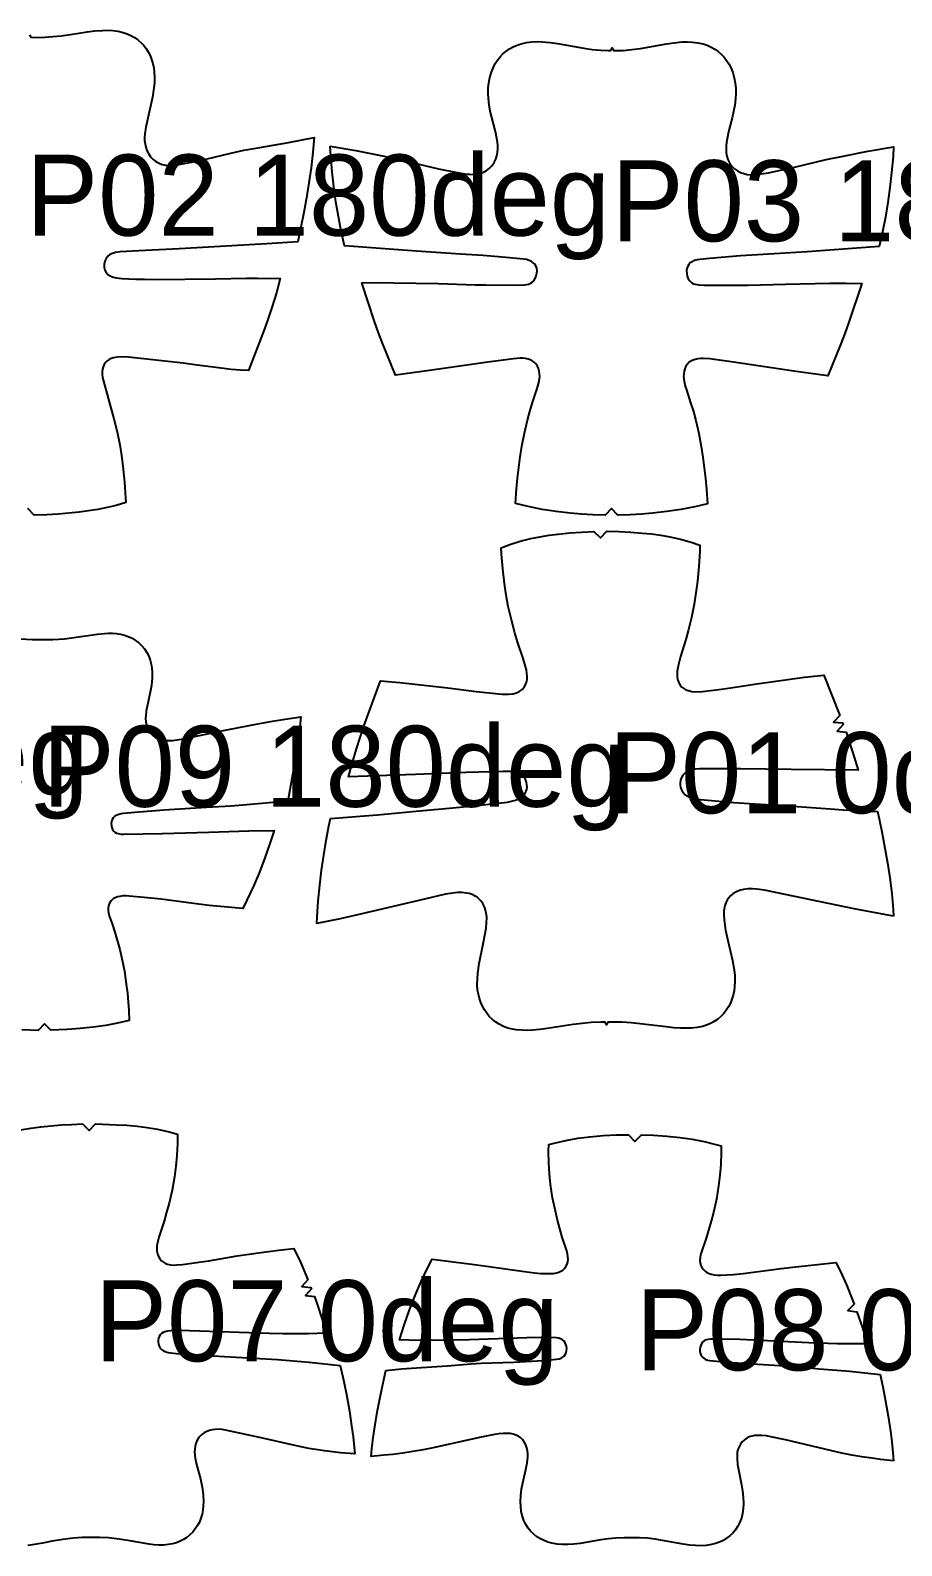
# Model space of a CAD drawing. Header units: millimetres. Extents: x 0 to 2016, y 0 to 4064.
# Drawn here: x 1296 to 1565, y 2072.5 to 2540.2 of the extents above; entities that cross this region are included whole.
import ezdxf

# ---------------------------------------------------------------- set-up
doc = ezdxf.new("R2010")
doc.units = ezdxf.units.MM
doc.layers.add('ANNOTATION', color=3, linetype='Continuous')
doc.layers.add('PIECES', color=5, linetype='Continuous')

msp = doc.modelspace()

# ---------------------------------------------------------------- linework, layer by layer
at = {"layer": 'PIECES'}
for points in [[(1295.78, 2538.83), (1296.18, 2538.03), (1297.72, 2538.01), (1300.47, 2538.08), (1302.99, 2538.24), (1305.5, 2538.48), (1308.38, 2538.88), (1313.58, 2539.69), (1315.92, 2539.98), (1318.27, 2540.15), (1319.88, 2540.18), (1321.48, 2540.1), (1323.07, 2539.9), (1324.64, 2539.55), (1325.87, 2539.14), (1327.05, 2538.62), (1328.17, 2537.99), (1329.23, 2537.24), (1330.16, 2536.43), (1331, 2535.52), (1331.75, 2534.54), (1332.41, 2533.5), (1332.97, 2532.39), (1333.46, 2531.16), (1333.83, 2529.89), (1334.11, 2528.6), (1334.28, 2527.29), (1334.36, 2525.66), (1334.31, 2524.02), (1334.16, 2522.39), (1333.71, 2519.55), (1331.63, 2510.33), (1331.34, 2508.23), (1331.28, 2507.19), (1331.3, 2506.15), (1331.42, 2505.12), (1331.63, 2504.11), (1331.97, 2503.13), (1332.49, 2502.11), (1333.15, 2501.18), (1333.95, 2500.36), (1334.8, 2499.71), (1335.74, 2499.18), (1336.74, 2498.8), (1337.79, 2498.56), (1338.81, 2498.48), (1339.83, 2498.51), (1341.87, 2498.78), (1346.31, 2499.61), (1350.14, 2500.46), (1357.95, 2502.29), (1361.96, 2503.15), (1366.84, 2504.04), (1375.67, 2505.57), (1383.61, 2507.1), (1383.24, 2502.56), (1382.7, 2497.69), (1382.03, 2493.08), (1381.27, 2488.48), (1380.44, 2483.96), (1379.54, 2479.44), (1378.55, 2474.89), (1369.05, 2474.24), (1341.92, 2472.7), (1329.55, 2472.15), (1323.74, 2471.78), (1322.34, 2471.57), (1321.69, 2471.4), (1321.07, 2471.16), (1320.49, 2470.84), (1319.97, 2470.43), (1319.41, 2469.74), (1319.03, 2468.93), (1318.82, 2467.98), (1318.83, 2467), (1319.01, 2466.2), (1319.37, 2465.46), (1319.93, 2464.85), (1320.62, 2464.4), (1321.58, 2464.03), (1322.59, 2463.81), (1324.24, 2463.61), (1328.57, 2463.41), (1331.24, 2463.34), (1334.33, 2463.32), (1353.19, 2463.49), (1362.77, 2463.69), (1366.11, 2463.7), (1373.17, 2463.55), (1371.95, 2459.2), (1370.56, 2454.68), (1369.41, 2451.2), (1368.18, 2447.74), (1363.35, 2435.14), (1360.92, 2435.28), (1358.03, 2435.52), (1354.93, 2435.89), (1347.5, 2436.88), (1343.16, 2437.42), (1326.26, 2439.28), (1324.23, 2439.38), (1322.96, 2439.33), (1321.7, 2439.12), (1320.98, 2438.88), (1320.3, 2438.56), (1319.69, 2438.14), (1319.16, 2437.61), (1318.75, 2436.99), (1318.46, 2436.32), (1318.27, 2435.6), (1318.19, 2434.86), (1318.19, 2434.1), (1318.31, 2433.01), (1318.55, 2431.93), (1321.82, 2420.26), (1322.82, 2416.28), (1323.64, 2412.25), (1324.15, 2408.96), (1324.55, 2405.66), (1325.05, 2400.72), (1325.42, 2395.78), (1325.48, 2394.46), (1322.48, 2393.57), (1319.68, 2392.87), (1316.85, 2392.29), (1313.98, 2391.84), (1311.1, 2391.5), (1304.64, 2390.9), (1301.07, 2390.67), (1297.2, 2390.57), (1295.21, 2392.58)], [(1293.07, 2352.34), (1296.59, 2352.17), (1303, 2352.2), (1306.52, 2352.41), (1309.42, 2352.75), (1316.71, 2353.85), (1318.93, 2354.05), (1320.17, 2354.1), (1321.4, 2354.08), (1322.63, 2353.99), (1323.85, 2353.81), (1325.04, 2353.52), (1326.25, 2353.1), (1327.4, 2352.56), (1328.48, 2351.9), (1329.49, 2351.13), (1330.42, 2350.24), (1331.25, 2349.25), (1331.96, 2348.17), (1332.55, 2347.02), (1333, 2345.83), (1333.34, 2344.6), (1333.55, 2343.34), (1333.65, 2342.06), (1333.64, 2340.52), (1333.5, 2338.98), (1333.29, 2337.46), (1332.4, 2332.92), (1331.81, 2330.14), (1331.64, 2328.73), (1331.61, 2327.76), (1331.68, 2326.79), (1331.85, 2325.84), (1332.14, 2324.92), (1332.57, 2324.03), (1333.12, 2323.21), (1333.81, 2322.51), (1334.61, 2321.94), (1335.48, 2321.52), (1336.41, 2321.22), (1337.37, 2321.04), (1338.67, 2320.96), (1339.98, 2321.02), (1341.28, 2321.18), (1343.42, 2321.56), (1352.6, 2323.49), (1357.16, 2324.41), (1366.22, 2326.13), (1370.72, 2326.94), (1374.71, 2327.59), (1379.49, 2328.32), (1379.18, 2325.28), (1378.79, 2321.95), (1378.34, 2318.63), (1377.6, 2313.94), (1376.78, 2309.26), (1375.49, 2302.23), (1362.81, 2301.14), (1357.92, 2300.78), (1350.4, 2300.34), (1337.19, 2299.48), (1328.31, 2298.81), (1324.8, 2298.45), (1324.08, 2298.34), (1323.36, 2298.18), (1322.68, 2297.93), (1322.1, 2297.6), (1321.61, 2297.16), (1321.23, 2296.62), (1321.02, 2296), (1320.97, 2295.34), (1321.03, 2294.67), (1321.16, 2294.1), (1321.37, 2293.56), (1321.69, 2293.08), (1322.12, 2292.71), (1322.62, 2292.44), (1323.17, 2292.26), (1324.02, 2292.13), (1324.88, 2292.1), (1336.7, 2292.33), (1351.07, 2292.71), (1363.41, 2293.11), (1371.24, 2293.26), (1369.98, 2289.19), (1368.44, 2284.76), (1366.75, 2280.39), (1364.88, 2276.01), (1362.86, 2271.7), (1361.56, 2269.16), (1359.26, 2269.32), (1354.7, 2269.72), (1351.24, 2270.07), (1344.79, 2270.85), (1336.41, 2271.98), (1331.19, 2272.55), (1326.48, 2272.98), (1325.51, 2273.02), (1324.55, 2273.01), (1323.6, 2272.89), (1322.9, 2272.72), (1322.23, 2272.46), (1321.62, 2272.1), (1321.09, 2271.63), (1320.69, 2271.11), (1320.39, 2270.54), (1320.18, 2269.93), (1320.07, 2269.28), (1320.04, 2268.63), (1320.13, 2267.76), (1320.33, 2266.91), (1320.6, 2266.08), (1321.24, 2264.43), (1322.1, 2261.88), (1323.6, 2256.49), (1324.29, 2253.67), (1325.05, 2249.76), (1325.63, 2245.81), (1325.96, 2243.03), (1326.21, 2240.25), (1326.37, 2237.69), (1326.48, 2234.55), (1322.91, 2233.71), (1319.35, 2233.05), (1315.36, 2232.5), (1311.35, 2232.1), (1307.39, 2231.8), (1302.37, 2231.55), (1300.36, 2233.54), (1298.38, 2231.53), (1293.35, 2231.74)], [(1293.01, 2200.85), (1296.13, 2201.39), (1299.27, 2201.81), (1302.42, 2202.12), (1305.58, 2202.35), (1308.75, 2202.53), (1312.11, 2202.67), (1314.12, 2200.68), (1316.1, 2202.69), (1322.63, 2202.43), (1325.8, 2202.23), (1328.95, 2201.95), (1332.1, 2201.56), (1335.22, 2201.04), (1338.83, 2200.25), (1341.42, 2199.55), (1341.4, 2196.63), (1341.22, 2192.89), (1340.92, 2189.61), (1340.49, 2186.34), (1339.75, 2182.23), (1338.82, 2178.17), (1338.09, 2175.42), (1337.27, 2172.7), (1335.67, 2167.7), (1335.22, 2165.99), (1335.07, 2165.13), (1335.01, 2164.26), (1335.06, 2163.38), (1335.24, 2162.53), (1335.55, 2161.72), (1336, 2160.99), (1336.5, 2160.44), (1337.07, 2159.98), (1337.7, 2159.61), (1338.39, 2159.35), (1339.28, 2159.17), (1340.2, 2159.11), (1341.12, 2159.13), (1342.98, 2159.28), (1348, 2159.96), (1351.15, 2160.45), (1359.9, 2161.94), (1364.28, 2162.6), (1368.67, 2163.18), (1373.58, 2163.78), (1377.33, 2164.17), (1379.37, 2159.96), (1381.29, 2155.6), (1381.71, 2154.55), (1379.85, 2152.46), (1382.64, 2152.23), (1382.82, 2151.77), (1380.91, 2149.73), (1383.69, 2149.42), (1384.65, 2146.77), (1386.09, 2142.31), (1387.3, 2138.06), (1381.78, 2137.89), (1378.25, 2137.85), (1373.99, 2137.88), (1369.74, 2137.98), (1345.15, 2138.81), (1342.44, 2138.87), (1339.35, 2138.82), (1338.4, 2138.74), (1337.48, 2138.52), (1336.97, 2138.29), (1336.5, 2137.98), (1336.11, 2137.58), (1335.79, 2137.08), (1335.58, 2136.52), (1335.47, 2135.93), (1335.45, 2135.28), (1335.54, 2134.65), (1335.75, 2134.04), (1336.09, 2133.49), (1336.54, 2133.01), (1337.08, 2132.63), (1337.8, 2132.3), (1338.57, 2132.09), (1339.37, 2131.97), (1341.09, 2131.81), (1342.82, 2131.72), (1348.79, 2131.3), (1365.02, 2130.4), (1372.31, 2129.91), (1382.04, 2129.11), (1391.68, 2128.14), (1392.83, 2123.12), (1393.72, 2118.61), (1394.5, 2114.03), (1395.17, 2109.44), (1395.62, 2106.11), (1396.22, 2100.82), (1396.22, 2100.82), (1391.76, 2101.15), (1386.83, 2101.74), (1382.02, 2102.54), (1377.25, 2103.51), (1367.29, 2105.75), (1356.24, 2108.17), (1355.2, 2108.32), (1354.15, 2108.41), (1353.1, 2108.4), (1352.19, 2108.29), (1351.31, 2108.08), (1350.46, 2107.76), (1349.66, 2107.34), (1348.93, 2106.8), (1348.34, 2106.2), (1347.84, 2105.54), (1347.43, 2104.81), (1347.12, 2104.04), (1346.89, 2103.16), (1346.76, 2102.26), (1346.73, 2101.35), (1346.78, 2100.44), (1346.9, 2099.52), (1347.32, 2097.52), (1348.51, 2093.08), (1349.04, 2090.59), (1349.34, 2088.34), (1349.44, 2086.08), (1349.4, 2084.78), (1349.26, 2083.49), (1349.02, 2082.22), (1348.66, 2080.97), (1348.19, 2079.8), (1347.62, 2078.69), (1346.93, 2077.65), (1346.13, 2076.68), (1345.24, 2075.8), (1344.29, 2075.05), (1343.28, 2074.4), (1342.21, 2073.86), (1341.09, 2073.42), (1339.93, 2073.09), (1338.51, 2072.83), (1337.07, 2072.7), (1335.63, 2072.7), (1334.18, 2072.78), (1332.73, 2072.94), (1329.7, 2073.43), (1326.69, 2074), (1323.42, 2074.52), (1320.13, 2074.88), (1317.38, 2075.02), (1312.02, 2075), (1309.28, 2074.83), (1305.99, 2074.44), (1302.73, 2073.89), (1299.72, 2073.29), (1296.69, 2072.77), (1295.25, 2072.6)]]:
    msp.add_lwpolyline(points, dxfattribs=at)
for points in [[(1388.61, 2504.45), (1396.52, 2503.05), (1404.71, 2501.45), (1409.44, 2500.44), (1422.06, 2497.47), (1427.22, 2496.36), (1429.55, 2495.96), (1430.62, 2495.82), (1431.69, 2495.74), (1432.76, 2495.73), (1433.82, 2495.83), (1434.86, 2496.05), (1435.86, 2496.4), (1436.8, 2496.89), (1437.66, 2497.51), (1438.51, 2498.36), (1439.21, 2499.34), (1439.73, 2500.43), (1440.05, 2501.44), (1440.24, 2502.49), (1440.31, 2503.55), (1440.29, 2504.62), (1440.19, 2505.69), (1440.03, 2506.76), (1439.57, 2508.96), (1438.45, 2513.31), (1438.01, 2515.24), (1437.67, 2517.18), (1437.44, 2519.14), (1437.36, 2520.76), (1437.38, 2522.38), (1437.54, 2524), (1437.85, 2525.65), (1438.32, 2527.26), (1438.96, 2528.82), (1439.55, 2529.93), (1440.23, 2530.98), (1441, 2531.96), (1441.86, 2532.87), (1442.81, 2533.69), (1443.89, 2534.45), (1445.04, 2535.09), (1446.25, 2535.62), (1447.5, 2536.04), (1449.13, 2536.41), (1450.78, 2536.61), (1452.44, 2536.68), (1454.11, 2536.63), (1456.44, 2536.41), (1458.76, 2536.07), (1466.84, 2534.62), (1469.48, 2534.25), (1472.14, 2534.01), (1474.42, 2533.95), (1475.19, 2533.97), (1475.59, 2534.77), (1475.99, 2533.97), (1476.77, 2533.95), (1479.05, 2534), (1481.7, 2534.23), (1484.34, 2534.6), (1492.42, 2536.02), (1494.75, 2536.36), (1497.08, 2536.58), (1498.75, 2536.62), (1500.41, 2536.55), (1502.06, 2536.34), (1503.68, 2535.97), (1504.94, 2535.55), (1506.14, 2535.02), (1507.29, 2534.37), (1508.37, 2533.6), (1509.32, 2532.78), (1510.17, 2531.87), (1510.94, 2530.89), (1511.62, 2529.84), (1512.21, 2528.72), (1512.84, 2527.17), (1513.31, 2525.56), (1513.62, 2523.9), (1513.77, 2522.29), (1513.79, 2520.67), (1513.7, 2519.05), (1513.47, 2517.09), (1513.12, 2515.14), (1512.68, 2513.21), (1511.55, 2508.87), (1511.08, 2506.67), (1510.92, 2505.6), (1510.82, 2504.53), (1510.79, 2503.46), (1510.86, 2502.4), (1511.05, 2501.35), (1511.36, 2500.34), (1511.89, 2499.25), (1512.58, 2498.26), (1513.43, 2497.41), (1514.29, 2496.79), (1515.23, 2496.3), (1516.23, 2495.95), (1517.27, 2495.72), (1518.33, 2495.62), (1519.4, 2495.63), (1520.47, 2495.71), (1521.53, 2495.84), (1523.86, 2496.24), (1526.18, 2496.71), (1531.88, 2497.99), (1541.66, 2500.28), (1546.39, 2501.27), (1554.58, 2502.84), (1562.5, 2504.23), (1562.33, 2501.21), (1561.9, 2496.26), (1561.37, 2491.64), (1560.72, 2487.05), (1559.96, 2482.51), (1559.08, 2477.99), (1558.06, 2473.41), (1535.83, 2471.84), (1522.19, 2471.02), (1515.24, 2470.57), (1505.72, 2469.79), (1502.67, 2469.49), (1501.84, 2469.34), (1501.03, 2469.11), (1500.27, 2468.76), (1499.75, 2468.39), (1499.31, 2467.94), (1498.96, 2467.41), (1498.69, 2466.69), (1498.59, 2465.93), (1498.63, 2465.16), (1498.79, 2464.32), (1499.1, 2463.53), (1499.57, 2462.82), (1500.19, 2462.25), (1500.69, 2461.98), (1501.23, 2461.79), (1502.38, 2461.6), (1504.05, 2461.49), (1514.47, 2461.52), (1517.62, 2461.56), (1529.14, 2461.86), (1542.86, 2462.12), (1547.85, 2462.13), (1552.69, 2462.07), (1548.71, 2450.13), (1547.47, 2446.59), (1546.26, 2443.45), (1542.23, 2433.55), (1531.72, 2435.02), (1513.75, 2437.64), (1505.77, 2438.75), (1503.75, 2438.89), (1502.89, 2438.88), (1502.04, 2438.8), (1501.21, 2438.63), (1500.28, 2438.28), (1499.44, 2437.75), (1498.85, 2437.16), (1498.38, 2436.48), (1498.02, 2435.72), (1497.81, 2434.94), (1497.7, 2434.15), (1497.68, 2433.35), (1497.74, 2432.54), (1497.92, 2431.43), (1498.2, 2430.33), (1498.52, 2429.25), (1499.85, 2425.23), (1500.69, 2422.51), (1501.44, 2419.76), (1502.35, 2415.76), (1503.1, 2411.72), (1503.61, 2408.45), (1504.04, 2405.18), (1504.42, 2401.87), (1504.73, 2398.54), (1505.05, 2394.06), (1501.17, 2393.12), (1496.77, 2392.27), (1492.46, 2391.63), (1488.12, 2391.16), (1484.64, 2390.88), (1481.16, 2390.68), (1477.41, 2390.57), (1475.41, 2392.57), (1473.41, 2390.58), (1469.66, 2390.69), (1466.18, 2390.9), (1462.7, 2391.19), (1458.36, 2391.68), (1454.05, 2392.32), (1449.66, 2393.19), (1445.78, 2394.14), (1446.11, 2398.62), (1446.43, 2401.94), (1446.82, 2405.26), (1447.26, 2408.53), (1447.77, 2411.79), (1448.53, 2415.83), (1449.46, 2419.83), (1450.21, 2422.57), (1451.05, 2425.29), (1452.4, 2429.31), (1452.72, 2430.39), (1453, 2431.49), (1453.19, 2432.6), (1453.25, 2433.4), (1453.23, 2434.21), (1453.12, 2435), (1452.91, 2435.77), (1452.56, 2436.53), (1452.09, 2437.22), (1451.5, 2437.81), (1450.66, 2438.34), (1449.73, 2438.7), (1448.9, 2438.87), (1448.05, 2438.95), (1447.2, 2438.96), (1445.17, 2438.83), (1437.19, 2437.74), (1419.21, 2435.16), (1408.7, 2433.72), (1404.69, 2443.63), (1403.49, 2446.77), (1402.26, 2450.31), (1398.31, 2462.27), (1403.15, 2462.31), (1408.14, 2462.29), (1421.86, 2462), (1433.38, 2461.66), (1436.53, 2461.62), (1446.95, 2461.57), (1448.62, 2461.66), (1449.77, 2461.86), (1450.31, 2462.04), (1450.81, 2462.31), (1451.44, 2462.88), (1451.9, 2463.59), (1452.21, 2464.38), (1452.38, 2465.22), (1452.42, 2465.99), (1452.32, 2466.75), (1452.06, 2467.46), (1451.71, 2468), (1451.27, 2468.45), (1450.74, 2468.82), (1449.99, 2469.17), (1449.18, 2469.4), (1448.35, 2469.56), (1441.68, 2470.19), (1435.78, 2470.67), (1428.84, 2471.14), (1415.19, 2471.99), (1392.97, 2473.62), (1391.96, 2478.2), (1391.1, 2482.72), (1390.35, 2487.26), (1389.71, 2491.86), (1389.19, 2496.48), (1388.77, 2501.44), (1388.61, 2504.45)], [(1562.5, 2266.81), (1555.25, 2268.11), (1550.36, 2269.06), (1529.07, 2273.52), (1522.63, 2274.8), (1520.33, 2275.13), (1518.92, 2275.23), (1517.52, 2275.21), (1516.13, 2275.03), (1515.26, 2274.82), (1514.41, 2274.52), (1513.62, 2274.13), (1512.87, 2273.65), (1512.2, 2273.09), (1511.61, 2272.43), (1511.11, 2271.67), (1510.72, 2270.86), (1510.43, 2270), (1510.24, 2269.11), (1510.13, 2268.2), (1510.08, 2267.28), (1510.15, 2265.65), (1510.36, 2264.04), (1510.65, 2262.44), (1511.35, 2259.25), (1512.74, 2253.15), (1513.25, 2250.19), (1513.44, 2248.46), (1513.51, 2246.73), (1513.43, 2244.99), (1513.26, 2243.7), (1512.98, 2242.42), (1512.6, 2241.18), (1512.11, 2239.97), (1511.52, 2238.84), (1510.83, 2237.77), (1510.05, 2236.78), (1509.17, 2235.86), (1508.2, 2235.04), (1507.11, 2234.3), (1505.95, 2233.68), (1504.74, 2233.17), (1503.48, 2232.77), (1501.82, 2232.42), (1500.15, 2232.23), (1498.45, 2232.17), (1496.75, 2232.2), (1494.54, 2232.36), (1492.33, 2232.6), (1484.23, 2233.6), (1481.44, 2233.87), (1478.65, 2234.05), (1475.66, 2234.11), (1474.3, 2234.08), (1473.91, 2233.27), (1473.5, 2234.07), (1472.14, 2234.07), (1469.16, 2233.93), (1466.37, 2233.68), (1463.59, 2233.34), (1455.52, 2232.12), (1453.32, 2231.83), (1451.11, 2231.61), (1449.41, 2231.53), (1447.72, 2231.55), (1446.03, 2231.7), (1444.37, 2232.01), (1443.1, 2232.37), (1441.87, 2232.85), (1440.7, 2233.45), (1439.59, 2234.16), (1438.6, 2234.95), (1437.7, 2235.84), (1436.89, 2236.81), (1436.17, 2237.86), (1435.56, 2238.98), (1435.03, 2240.17), (1434.62, 2241.41), (1434.31, 2242.68), (1434.1, 2243.97), (1433.98, 2245.7), (1434.01, 2247.44), (1434.15, 2249.17), (1434.58, 2252.14), (1435.82, 2258.28), (1436.43, 2261.48), (1436.69, 2263.09), (1436.85, 2264.71), (1436.88, 2266.33), (1436.81, 2267.25), (1436.67, 2268.16), (1436.46, 2269.04), (1436.15, 2269.89), (1435.74, 2270.7), (1435.22, 2271.44), (1434.61, 2272.08), (1433.92, 2272.63), (1433.17, 2273.09), (1432.36, 2273.45), (1431.51, 2273.73), (1430.63, 2273.93), (1429.24, 2274.07), (1427.83, 2274.06), (1426.43, 2273.92), (1424.14, 2273.53), (1417.73, 2272.08), (1396.57, 2267.07), (1391.7, 2266), (1384.49, 2264.51), (1384.55, 2266.57), (1384.87, 2271.46), (1385.33, 2276.35), (1385.91, 2280.97), (1386.6, 2285.57), (1387.36, 2290.11), (1388.18, 2294.64), (1388.63, 2296.91), (1399.17, 2297.7), (1403.17, 2298.05), (1416.19, 2299.33), (1426.4, 2300.2), (1432.83, 2300.84), (1443.28, 2302.01), (1444.52, 2302.23), (1445.74, 2302.56), (1446.51, 2302.85), (1447.24, 2303.23), (1447.9, 2303.7), (1448.38, 2304.18), (1448.78, 2304.72), (1449.08, 2305.33), (1449.27, 2305.97), (1449.35, 2306.64), (1449.33, 2307.32), (1449.18, 2308.16), (1448.88, 2308.95), (1448.4, 2309.68), (1447.77, 2310.27), (1447.1, 2310.69), (1446.37, 2310.99), (1445.6, 2311.19), (1444.41, 2311.38), (1443.22, 2311.45), (1442.02, 2311.46), (1430.52, 2311.15), (1414.95, 2310.52), (1394.27, 2309.77), (1395.37, 2313.9), (1396.69, 2318.44), (1397.79, 2321.94), (1398.96, 2325.42), (1404.09, 2339.43), (1410.11, 2338.89), (1424.88, 2337.25), (1433.64, 2336.14), (1436.67, 2335.8), (1441.69, 2335.34), (1443.69, 2335.31), (1444.92, 2335.43), (1446.11, 2335.72), (1446.8, 2336.01), (1447.43, 2336.39), (1447.99, 2336.85), (1448.48, 2337.41), (1448.91, 2338.16), (1449.19, 2338.97), (1449.34, 2339.82), (1449.38, 2340.7), (1449.31, 2341.75), (1449.14, 2342.79), (1448.9, 2343.82), (1448.14, 2346.33), (1446.44, 2351.49), (1445.62, 2354.18), (1444.51, 2358.23), (1443.56, 2362.31), (1442.9, 2365.86), (1442.37, 2369.43), (1441.82, 2373.96), (1441.42, 2378.5), (1441.31, 2380.49), (1443.99, 2381.49), (1447.22, 2382.51), (1450.49, 2383.34), (1453.31, 2383.89), (1456.15, 2384.34), (1459, 2384.7), (1462.55, 2385.06), (1466.11, 2385.34), (1469.94, 2385.52), (1471.97, 2383.54), (1473.94, 2385.57), (1477.78, 2385.49), (1481.35, 2385.31), (1484.91, 2385.03), (1487.77, 2384.75), (1490.62, 2384.38), (1493.45, 2383.89), (1496.75, 2383.15), (1500, 2382.21), (1502.7, 2381.29), (1502.64, 2379.29), (1502.36, 2374.74), (1501.93, 2370.2), (1501.49, 2366.62), (1500.92, 2363.05), (1500.08, 2358.94), (1499.07, 2354.87), (1498.33, 2352.16), (1496.76, 2346.96), (1496.07, 2344.43), (1495.85, 2343.4), (1495.71, 2342.35), (1495.66, 2341.3), (1495.73, 2340.42), (1495.9, 2339.57), (1496.2, 2338.77), (1496.65, 2338.03), (1497.15, 2337.49), (1497.72, 2337.04), (1498.37, 2336.67), (1499.06, 2336.4), (1500.26, 2336.14), (1501.49, 2336.06), (1503.49, 2336.14), (1508.5, 2336.73), (1511.51, 2337.14), (1520.24, 2338.48), (1534.97, 2340.51), (1540.97, 2341.19), (1545.89, 2328.76), (1544, 2326.7), (1546.79, 2326.42), (1546.96, 2325.95), (1545.04, 2323.92), (1547.81, 2323.6), (1548.91, 2320.41), (1550.35, 2315.9), (1551.55, 2311.8), (1530.86, 2312.02), (1515.28, 2312.24), (1503.78, 2312.25), (1502.58, 2312.21), (1501.38, 2312.11), (1500.21, 2311.9), (1499.44, 2311.67), (1498.72, 2311.36), (1498.05, 2310.92), (1497.44, 2310.31), (1496.98, 2309.58), (1496.7, 2308.77), (1496.57, 2307.93), (1496.57, 2307.25), (1496.67, 2306.59), (1496.88, 2305.94), (1497.19, 2305.35), (1497.6, 2304.81), (1498.09, 2304.35), (1498.77, 2303.89), (1499.51, 2303.54), (1500.29, 2303.27), (1501.51, 2302.97), (1502.76, 2302.78), (1504.01, 2302.65), (1513.23, 2301.88), (1519.68, 2301.4), (1529.91, 2300.8), (1542.96, 2299.86), (1546.96, 2299.61), (1557.52, 2299.09), (1558.03, 2296.83), (1558.97, 2292.33), (1559.84, 2287.81), (1560.65, 2283.23), (1561.35, 2278.62), (1561.94, 2273.75), (1562.38, 2268.87), (1562.5, 2266.81)], [(1562.5, 2098.71), (1558.5, 2099.14), (1555.84, 2099.49), (1552.73, 2099.95), (1549.64, 2100.48), (1546.53, 2101.07), (1543.43, 2101.74), (1529.15, 2105.12), (1524.59, 2106.11), (1523.22, 2106.35), (1521.85, 2106.51), (1520.47, 2106.53), (1519.6, 2106.46), (1518.75, 2106.3), (1517.93, 2106.04), (1517.16, 2105.69), (1516.44, 2105.21), (1515.77, 2104.58), (1515.21, 2103.85), (1514.78, 2103.04), (1514.46, 2102.17), (1514.26, 2101.27), (1514.17, 2100.35), (1514.17, 2099.42), (1514.34, 2097.56), (1514.71, 2095.46), (1515.59, 2091.3), (1515.9, 2089.39), (1516.1, 2087.47), (1516.16, 2085.55), (1516.09, 2084), (1515.89, 2082.47), (1515.52, 2080.97), (1515.06, 2079.71), (1514.46, 2078.52), (1513.72, 2077.4), (1512.86, 2076.38), (1511.94, 2075.52), (1510.94, 2074.78), (1509.86, 2074.14), (1508.73, 2073.61), (1507.54, 2073.19), (1506.32, 2072.87), (1504.66, 2072.6), (1502.99, 2072.49), (1501.32, 2072.52), (1499.64, 2072.65), (1497.57, 2072.94), (1491.17, 2074.13), (1488.88, 2074.51), (1486.57, 2074.78), (1484.01, 2074.91), (1481.66, 2074.89), (1479.32, 2074.95), (1476.75, 2074.86), (1474.45, 2074.63), (1472.15, 2074.29), (1465.73, 2073.2), (1463.65, 2072.95), (1461.98, 2072.84), (1460.3, 2072.84), (1458.63, 2072.98), (1456.98, 2073.27), (1455.76, 2073.61), (1454.58, 2074.05), (1453.46, 2074.6), (1452.39, 2075.25), (1451.4, 2076.01), (1450.5, 2076.89), (1449.65, 2077.92), (1448.93, 2079.05), (1448.35, 2080.26), (1447.91, 2081.52), (1447.57, 2083.03), (1447.39, 2084.56), (1447.34, 2086.11), (1447.44, 2088.03), (1447.67, 2089.95), (1448.01, 2091.85), (1448.95, 2096), (1449.36, 2098.09), (1449.57, 2099.95), (1449.58, 2100.87), (1449.5, 2101.79), (1449.32, 2102.7), (1449.01, 2103.58), (1448.59, 2104.39), (1448.05, 2105.13), (1447.38, 2105.77), (1446.68, 2106.26), (1445.91, 2106.63), (1445.09, 2106.9), (1444.25, 2107.07), (1443.38, 2107.16), (1442, 2107.16), (1440.62, 2107.02), (1439.25, 2106.8), (1434.67, 2105.89), (1420.35, 2102.74), (1417.24, 2102.13), (1414.11, 2101.58), (1411.01, 2101.1), (1407.9, 2100.69), (1405.23, 2100.39), (1401.22, 2100.03), (1401.47, 2102.48), (1401.86, 2105.81), (1402.34, 2109.13), (1403.11, 2113.73), (1404, 2118.32), (1404.93, 2122.77), (1405.79, 2126.6), (1410.55, 2127.03), (1415.19, 2127.4), (1424.68, 2128.03), (1432.05, 2128.61), (1435.14, 2128.78), (1445.27, 2129.17), (1454.31, 2129.64), (1458.47, 2130.02), (1459.21, 2130.15), (1459.92, 2130.39), (1460.78, 2130.97), (1461.15, 2131.48), (1461.4, 2132.05), (1461.55, 2132.72), (1461.58, 2133.39), (1461.49, 2134.07), (1461.34, 2134.63), (1461.11, 2135.15), (1460.78, 2135.62), (1460.29, 2136.04), (1459.72, 2136.34), (1459.08, 2136.53), (1458.4, 2136.62), (1454.79, 2136.71), (1449.29, 2136.63), (1431.62, 2136.05), (1423.61, 2135.88), (1415.71, 2135.86), (1410, 2135.98), (1411.52, 2140.88), (1413.07, 2145.31), (1414.78, 2149.67), (1416.66, 2154.05), (1418.69, 2158.36), (1420.01, 2160.92), (1432.34, 2159.39), (1436.85, 2158.79), (1448.56, 2157.1), (1451.6, 2156.73), (1453.58, 2156.54), (1455.57, 2156.45), (1456.53, 2156.45), (1457.49, 2156.52), (1458.44, 2156.69), (1459.12, 2156.89), (1459.77, 2157.18), (1460.37, 2157.56), (1460.89, 2158.03), (1461.35, 2158.65), (1461.69, 2159.33), (1461.91, 2160.07), (1462, 2160.84), (1461.98, 2161.74), (1461.83, 2162.62), (1461.6, 2163.5), (1460.2, 2167.73), (1458.75, 2172.99), (1458.08, 2175.75), (1457.25, 2179.84), (1456.62, 2183.97), (1456.28, 2187.24), (1456.07, 2190.53), (1455.99, 2194.27), (1456.03, 2196.32), (1457.71, 2196.77), (1461.32, 2197.57), (1465, 2198.22), (1468.71, 2198.71), (1472.84, 2199.07), (1476.98, 2199.26), (1480.68, 2199.28), (1482.66, 2197.27), (1484.68, 2199.25), (1488.38, 2199.17), (1492.51, 2198.91), (1496.63, 2198.49), (1500.33, 2197.93), (1504, 2197.22), (1507.6, 2196.36), (1509.27, 2195.89), (1509.28, 2193.84), (1509.14, 2190.1), (1508.87, 2186.82), (1508.48, 2183.55), (1507.78, 2179.43), (1506.89, 2175.35), (1506.17, 2172.6), (1504.63, 2167.36), (1503.17, 2163.16), (1502.92, 2162.29), (1502.76, 2161.41), (1502.72, 2160.51), (1502.8, 2159.74), (1503.01, 2159), (1503.33, 2158.31), (1503.79, 2157.69), (1504.3, 2157.2), (1504.89, 2156.82), (1505.54, 2156.52), (1506.22, 2156.3), (1507.16, 2156.12), (1508.12, 2156.03), (1509.08, 2156.01), (1511.07, 2156.08), (1513.05, 2156.23), (1516.11, 2156.55), (1527.84, 2158.05), (1532.36, 2158.58), (1544.71, 2159.91), (1545.99, 2157.32), (1547.95, 2152.98), (1549.76, 2148.58), (1550.32, 2147.07), (1548.41, 2145.03), (1551.19, 2144.72), (1552.87, 2139.73), (1554.31, 2134.8), (1548.6, 2134.78), (1545.03, 2134.82), (1536.38, 2135.07), (1515.04, 2136.09), (1509.54, 2136.26), (1505.93, 2136.23), (1505.25, 2136.15), (1504.6, 2135.98), (1504.03, 2135.69), (1503.53, 2135.27), (1503.2, 2134.81), (1502.95, 2134.29), (1502.79, 2133.74), (1502.7, 2133.06), (1502.72, 2132.38), (1502.85, 2131.71), (1503.1, 2131.13), (1503.46, 2130.63), (1504.31, 2130.03), (1505.01, 2129.78), (1505.75, 2129.64), (1509.91, 2129.19), (1518.94, 2128.57), (1529.05, 2128.01), (1532.15, 2127.8), (1539.51, 2127.09), (1548.99, 2126.31), (1553.62, 2125.87), (1558.37, 2125.35), (1559.17, 2121.52), (1560.03, 2117.05), (1560.84, 2112.45), (1561.54, 2107.84), (1561.96, 2104.51), (1562.3, 2101.17), (1562.5, 2098.71)]]:
    msp.add_lwpolyline(points, close=True, dxfattribs=at)

# ---------------------------------------------------------------- texts
at = {"layer": 'ANNOTATION'}
for s, p in [('P02 180deg', (1294.66, 2476.81)), ('P03 180deg', (1475.38, 2475.06)), ('P08 180deg', (1133.64, 2304.17)), ('P09 180deg', (1299.73, 2300.55)), ('P01 0deg', (1474.55, 2298.56)), ('P07 0deg', (1315.94, 2129.42)), ('P08 0deg', (1482.93, 2126.64))]:
    msp.add_text(s, height=25, dxfattribs=at).set_placement(p)

doc.saveas('drawing.dxf')
